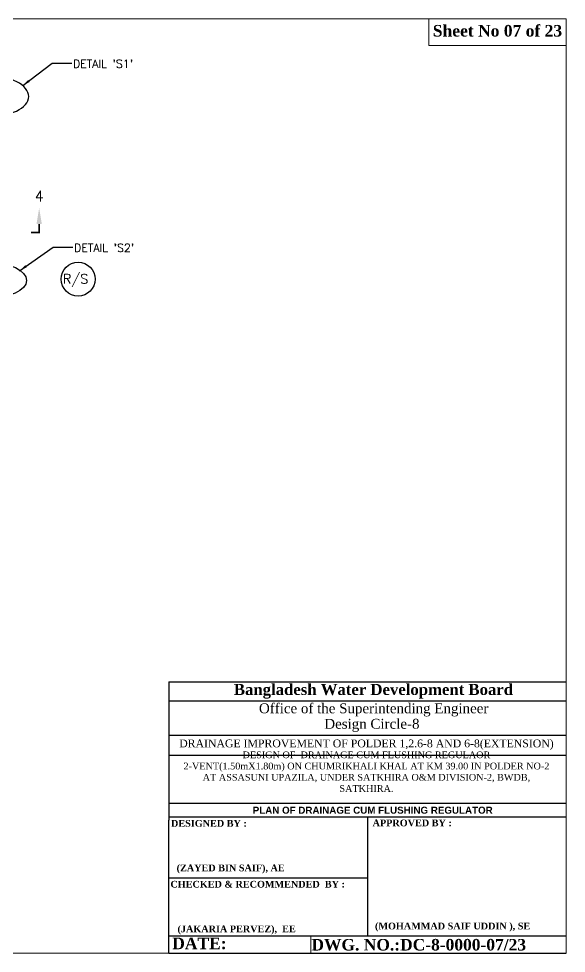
# Model space of a CAD drawing. Extents: x -545075 to 1728153, y -708141 to -305611.
# Drawn here: x 169852 to 194457, y -636254 to -594218 of the extents above; entities that cross this region are included whole.
import ezdxf

# ---------------------------------------------------------------- set-up
doc = ezdxf.new("R2010")
doc.units = 0
doc.header["$MEASUREMENT"] = 0
doc.layers.get('0').update_dxf_attribs({"linetype": 'CONTINUOUS'})
doc.layers.add('Left Bank Profile', color=7, linetype='CONTINUOUS', lineweight=25)
doc.layers.add('LINE', color=7, linetype='CONTINUOUS')
doc.layers.add('TEXT', color=7, linetype='CONTINUOUS')
doc.styles.add('Arial-200', font='arial.ttf')
doc.styles.add('BIG', font='ROMANT.SHX')
doc.styles.get("Standard").update_dxf_attribs({"font": 'times.ttf', "height": 250})
doc.dimstyles.new('3', dxfattribs={"dimtxt": 225, "dimasz": 350, "dimexe": 100, "dimexo": 25, "dimgap": 9, "dimtad": 0, "dimdec": 0, "dimzin": 0, "dimdsep": 46, "dimtxsty": 'Standard', "dimcen": 0, "dimclrt": 256, "dimadec": 0, "dimazin": 0, "dimtfac": 1, "dimtdec": 0, "dimtofl": 0, "dimtmove": 2, "dimatfit": 3, "dimfxl": 1, "dimtolj": 1, "dimtzin": 0, "dimarcsym": 0})

msp = doc.modelspace()

# ---------------------------------------------------------------- linework, layer by layer
at = {"color": 7, "linetype": 'ByBlock', "lineweight": 20}
msp.add_lwpolyline([(135012.461, -636254), (135012.461, -594218.219), (194457, -594218.219), (194457, -636254), (135012.461, -636254)], close=True, dxfattribs=at)
at = {"layer": 'Left Bank Profile'}
msp.add_lwpolyline([(176599.092, -636254), (194457, -636254)], dxfattribs=at)
msp.add_lwpolyline([(176599.092, -636254), (194457, -636254)], dxfattribs=at)
at = {"layer": 'LINE'}
for p, q in [((176599.092, -624048.877), (194457, -624048.877)), ((176599.092, -624048.877), (176599.092, -630261.067)), ((176599.092, -624895.562), (194457, -624895.562)), ((176599.092, -626442.032), (194457, -626442.032)), ((176599.092, -627338.811), (194457, -627338.811)), ((176599.092, -629505.708), (194457, -629505.708)), ((176599.092, -630119.085), (194457, -630119.085)), ((176599.092, -636254), (176599.092, -630261.067)), ((185528.046, -630119.085), (185528.046, -635461.524)), ((176599.092, -632854.387), (185528.046, -632854.387)), ((176599.092, -635461.524), (194457, -635461.524)), ((179949.707, -635461.524), (194457, -635461.524)), ((179949.707, -635461.524), (194457, -635461.524)), ((179949.707, -635461.524), (194457, -635461.524))]:
    msp.add_line(p, q, dxfattribs=at)
at = {"layer": 'LINE', "lineweight": 9}
msp.add_line((194457, -624048.877), (194457, -636254), dxfattribs=at)
at = {"layer": 'LINE', "color": 7, "lineweight": 9}
for p, q in [((182981.627, -635461.524), (182981.627, -636254)), ((194457, -636254), (177193.323, -636254)), ((190772.948, -636254), (191980.283, -636254))]:
    msp.add_line(p, q, dxfattribs=at)
at = {"layer": 'LINE', "lineweight": 9}
msp.add_lwpolyline([(194457, -594218.219), (188273.371, -594218.219), (188273.371, -595431.199), (194457, -595431.199)], close=True, dxfattribs=at)
at = {"layer": 'LINE', "const_width": 72}
for points in [[(170771.305, -603605.122), (170771.305, -603829.62), (170409.195, -603829.62)], [(170771.305, -603457.04), (170771.305, -603621.42)]]:
    msp.add_lwpolyline(points, dxfattribs=at)
at = {"layer": 'LINE'}
msp.add_circle((172521.901, -605931.79), 764.212, dxfattribs=at)
at = {"layer": 'LINE', "color": 0, "linetype": 'ByBlock', "lineweight": -2, "extrusion": (0, 0, -1)}
msp.add_ellipse((168438.5, -597696), major_axis=(1864.821, -23.845), ratio=0.49920474, dxfattribs=at)
at = {"layer": 'LINE', "color": 0, "linetype": 'ByBlock', "lineweight": -2}
msp.add_ellipse((168489.5, -605973), major_axis=(-1713.389, 21.908), ratio=0.473890976, dxfattribs=at)
at = {"layer": 'LINE', "color": 7}
msp.add_solid([(170891.305, -603457.04), (170651.305, -603457.04), (170771.305, -602737.04)], dxfattribs=at)

# ---------------------------------------------------------------- texts
at = {"color": 0, "linetype": 'ByBlock', "lineweight": -2, "insert": (180367.568, -629979.531), "char_height": 314.39041, "width": 16950.04384, "attachment_point": 7, "style": 'Arial-200'}
msp.add_mtext('{\\fArial|b1|i0|c0|p34;PLAN OF DRAINAGE CUM FLUSHING REGULATOR}', dxfattribs=at)
at = {"layer": 'LINE', "style": 'BIG'}
for s, height, p in [('4', 480, (170570.716, -602439.701)), ('R/S', 425, (171829.617, -606129.983))]:
    msp.add_text(s, height=height, dxfattribs=at).set_placement(p)
at = {"layer": 'LINE', "color": 7, "lineweight": 9}
for s, insert, char_height, width, attachment_point in [('{\\fTimes New Roman|b1|i0|c0|p18;Sheet No 07 of 23}', (188459.763, -594500.164), 520.76218, 18705.60809, 1), ('{\\fTimes New Roman|b1|i0|c0|p18;Bangladesh Water Development Board}', (179519.799, -624137.204), 497.51809, 17870.68828, 1), ('{\\fTimes New Roman|b0|i0|c0|p18;Office of the Superintending Engineer}', (180647.442, -625012.047), 445.23095, 15992.55112, 1), ('{\\fTimes New Roman|b0|i0|c0|p18;Design Circle-8}', (183584.368, -625708.266), 445.23095, 15992.55112, 1), ('{\\fTimes New Roman Greek|b0|i0|c0|p18;\\C256;DRAINAGE IMPROVEMENT OF POLDER 1,2.6-8 AND 6-8(EXTENSION)}', (185477.242, -627102.785), 350, 17410.56988, 8), ('{\\fTimes New Roman Greek|b0|i0|c0|p18;\\C256;DESIGN OF  DRAINAGE CUM FLUSHING REGULAOR\\P2-VENT(1.50mX1.80m) ON CHUMRIKHALI KHAL AT KM 39.00 IN POLDER NO-2 AT ASSASUNI UPAZILA, UNDER SATKHIRA O&M DIVISION-2, BWDB, SATKHIRA.}', (185477.242, -628999.599), 302.878199, 16855.77975, 8)]:
    msp.add_mtext(s, dxfattribs=dict(at, insert=insert, char_height=char_height, width=width, attachment_point=attachment_point))
at = {"layer": 'LINE', "color": 7, "lineweight": 9, "attachment_point": 1}
for s, insert, char_height in [('{\\fTimes New Roman|b1|i0|c0|p18;DESIGNED BY :}', (176694.861, -630257.699), 302.8782), ('{\\fTimes New Roman|b1|i0|c0|p18;APPROVED BY :}', (185754.4, -630238.095), 302.8782), ('{\\fTimes New Roman|b1|i0|c0|p18;\\C0;(ZAYED BIN SAIF), AE}', (176948.743, -632262.166), 302.8782), ('{\\fTimes New Roman|b1|i0|c0|p18;CHECKED & RECOMMENDED  BY :}', (176669.965, -632994.906), 302.8782), ('{\\fTimes New Roman|b1|i0|c0|p18;\\C0;(JAKARIA PERVEZ),  EE  }', (176988.482, -635005.224), 302.8782), ('{\\fTimes New Roman|b1|i0|c0|p18;\\C0;(MOHAMMAD SAIF UDDIN ), SE}', (185860.996, -634876.161), 302.8782), ('{\\fTimes New Roman|b1|i0|c0|p18;DATE:}', (176752.523, -635549.915), 518.95951), (' {\\fTimes New Roman|b1|i0|c0|p18;DWG. NO.:DC-8-0000-07/23}', (182808.151, -635608.736), 518.95951)]:
    msp.add_mtext(s, dxfattribs=dict(at, insert=insert, char_height=char_height))
at = {"layer": 'TEXT', "color": 0, "style": 'BIG'}
for s, p in [("DETAIL 'S1'", (172291.429, -596427.352)), ("DETAIL 'S2'", (172342.429, -604704.352))]:
    msp.add_text(s, height=360, dxfattribs=at).set_placement(p)

# ---------------------------------------------------------------- leaders
at = {"layer": 'LINE'}
for points in [[(170031.296, -597227.054), (171355.26, -596223.265), (172237.813, -596222.948)], [(169894.96, -605554.24), (171406.26, -604500.265), (172288.813, -604499.948)]]:
    msp.add_leader(points, dimstyle='3', override={"dimclrd": 0, "dimclre": 0}, dxfattribs=at)

doc.saveas('drawing.dxf')
